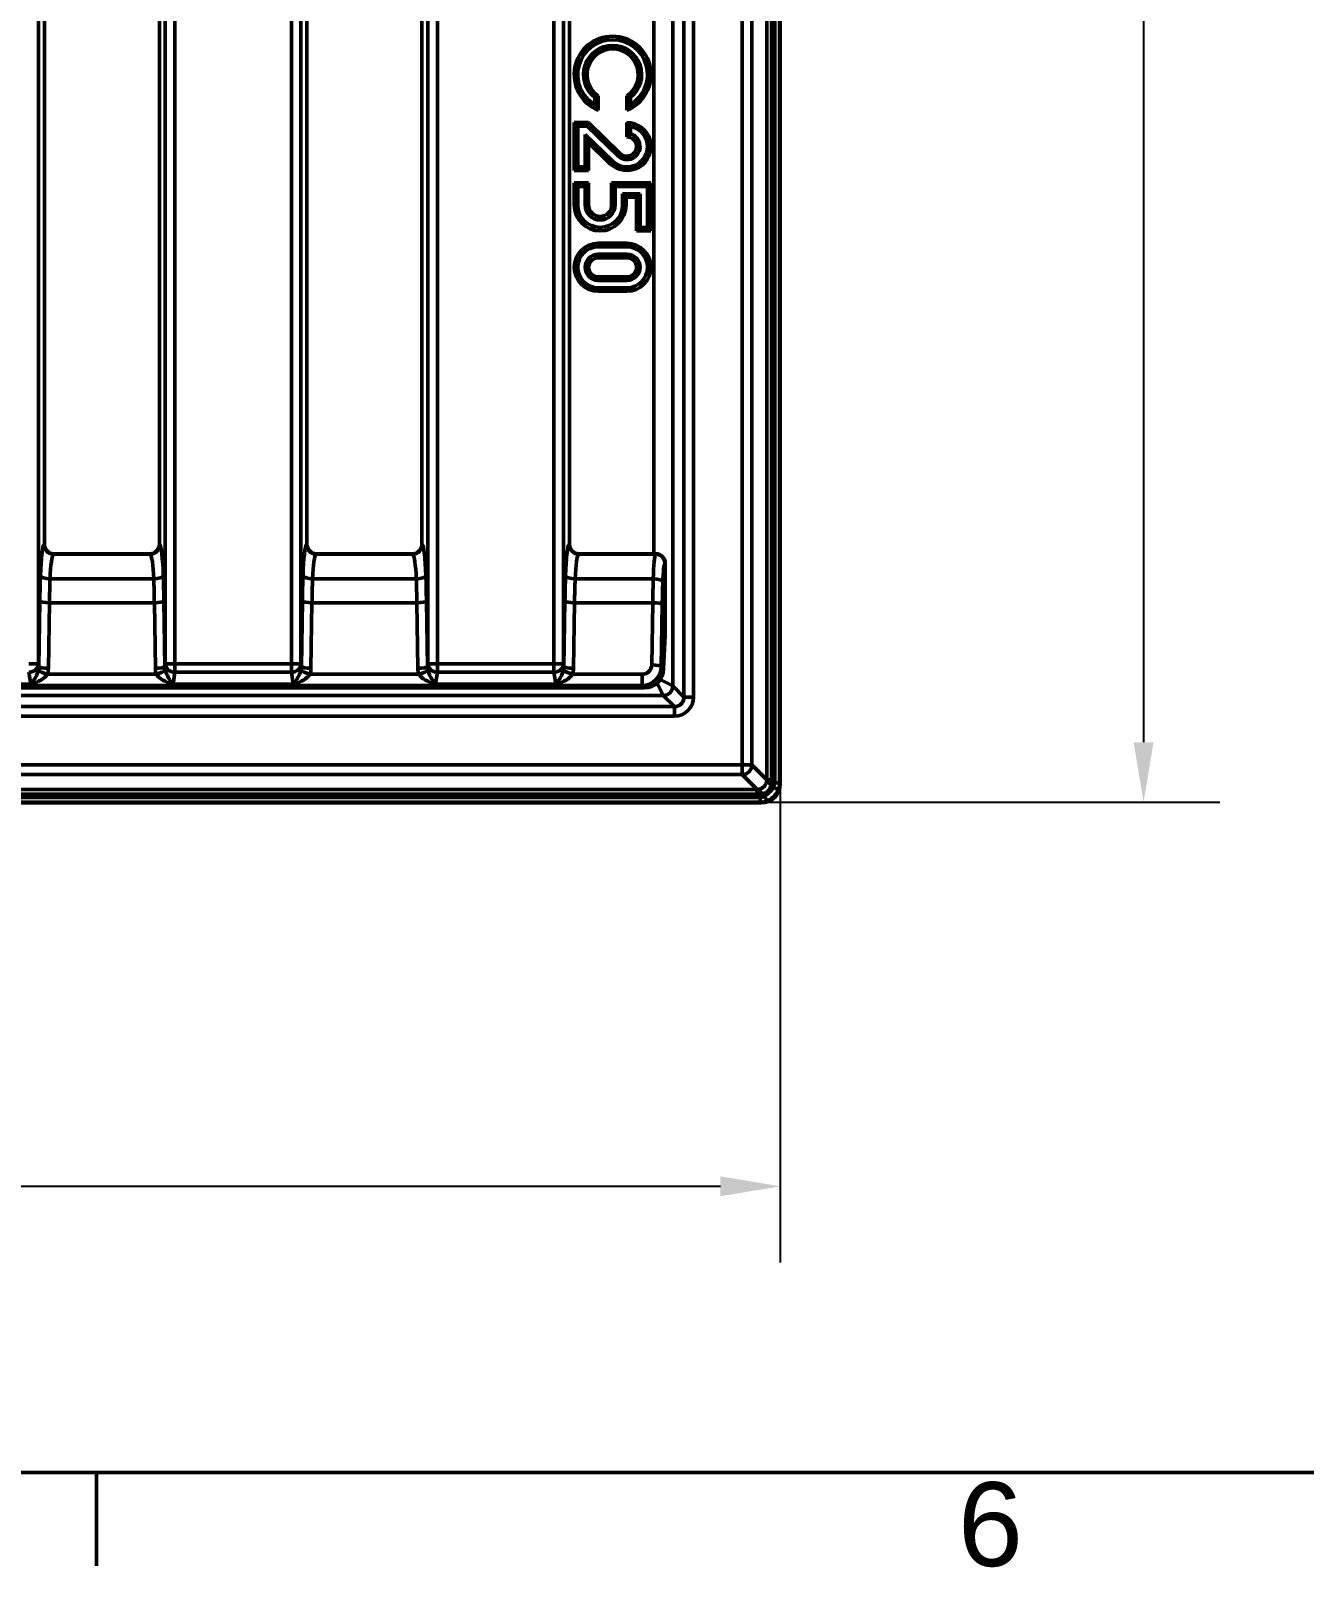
# Model space of a CAD drawing. Header units: millimetres. Extents: x 0 to 1485, y 0 to 1050.
# Drawn here: x 364.4 to 497.3, y 15.1 to 175.4 of the extents above; entities that cross this region are included whole.
import ezdxf

# ---------------------------------------------------------------- set-up
doc = ezdxf.new("R2010")
doc.units = ezdxf.units.MM
doc.header["$LTSCALE"] = 2.5
doc.layers.get('0').update_dxf_attribs({"lineweight": 50})
doc.layers.get('Defpoints').update_dxf_attribs({"lineweight": 50})
for name, color, linetype, lineweight in [('Bemaßungen(DIN)', 7, 'Continuous', 50), ('Rahmen_0', 7, 'Continuous', 50), ('Rahmen_2', 7, 'Continuous', 50), ('Sichtbare Kanten(DIN)', 7, 'Continuous', 50), ('Sichtbare tangentiale Kanten(DIN)', 7, 'Continuous', 50)]:
    doc.layers.add(name, color=color, linetype=linetype, lineweight=lineweight)
doc.styles.add('Aktuell-DINNach Layer', font='arial.ttf')
doc.styles.add('STANDARD-BSI~0', font='arial.ttf')
doc.dimstyles.new('STANDARD-DIN', dxfattribs={"dimscale": 2.5, "dimtxt": 3.5, "dimasz": 2.5, "dimexe": 3.175, "dimexo": 0, "dimgap": 0.8, "dimtad": 1, "dimrnd": 1e-08, "dimtxsty": 'STANDARD-BSI~0', "dimcen": 0.09, "dimdle": 10, "dimclrd": 7, "dimclre": 7, "dimclrt": 7, "dimadec": 0, "dimazin": 2, "dimtfac": 1, "dimtmove": 0, "dimatfit": 3, "dimfxl": 1, "dimtolj": 1, "dimtzin": 0, "dimlwd": 25, "dimlwe": 25, "dimarcsym": 0})

# ---------------------------------------------------------------- blocks, each defined once
blk = doc.blocks.new('Ränder Standardrahmen')
at = {"layer": 'Rahmen_0'}
blk.add_line((148.5, 10), (148.5, 6.1), dxfattribs=at)
at = {"layer": 'Rahmen_0', "flags": 128}
blk.add_lwpolyline([(10, 10), (10, 410), (584, 410), (584, 10), (10, 10)], dxfattribs=at)
at = {"layer": 'Rahmen_2', "insert": (184.459, 6.041), "char_height": 3.5, "attachment_point": 7, "style": 'Aktuell-DINNach Layer'}
blk.add_mtext('6', dxfattribs=at)
blk = doc.blocks.new('*D14')
at = {"layer": 'Bemaßungen(DIN)', "color": 7, "linetype": 'Continuous', "lineweight": 25, "transparency": 16777216}
for p, q in [((440.61, 400.85), (488.47, 400.85)), ((480.53, 394.6), (480.53, 101.18)), ((440.53, 94.93), (488.47, 94.93))]:
    blk.add_line(p, q, dxfattribs=at)
at = {"layer": 'Bemaßungen(DIN)', "color": 7, "linetype": 'Continuous', "transparency": 16777216}
for points in [[(479.49, 394.6), (481.57, 394.6), (480.53, 400.85)], [(479.49, 101.18), (481.57, 101.18), (480.53, 94.93)]]:
    blk.add_solid(points, dxfattribs=at)
at = {"layer": 'Defpoints', "color": 0, "linetype": 'Continuous', "transparency": 16777216}
for p in [(440.61, 400.85), (440.53, 94.93), (480.53, 94.93)]:
    blk.add_point(p, dxfattribs=at)
at = {"layer": 'Bemaßungen(DIN)', "color": 7, "linetype": 'Continuous', "lineweight": 25, "transparency": 16777216, "insert": (469.59, 238.23), "char_height": 8.75, "attachment_point": 1, "rotation": 90, "style": 'STANDARD-BSI~0'}
blk.add_mtext('\\A1;306', dxfattribs=at)
blk = doc.blocks.new('*D15')
at = {"layer": 'Bemaßungen(DIN)', "color": 7, "linetype": 'Continuous', "lineweight": 25, "transparency": 16777216}
for p, q in [((136.61, 96.85), (136.61, 46.91)), ((442.61, 96.85), (442.61, 46.91)), ((142.86, 54.85), (436.36, 54.85))]:
    blk.add_line(p, q, dxfattribs=at)
at = {"layer": 'Bemaßungen(DIN)', "color": 7, "linetype": 'Continuous', "transparency": 16777216}
for points in [[(142.86, 55.89), (142.86, 53.81), (136.61, 54.85)], [(436.36, 55.89), (436.36, 53.81), (442.61, 54.85)]]:
    blk.add_solid(points, dxfattribs=at)
at = {"layer": 'Defpoints', "color": 0, "linetype": 'Continuous', "transparency": 16777216}
for p in [(136.61, 96.85), (442.61, 96.85), (442.61, 54.85)]:
    blk.add_point(p, dxfattribs=at)
at = {"layer": 'Bemaßungen(DIN)', "color": 7, "linetype": 'Continuous', "lineweight": 25, "transparency": 16777216, "insert": (279.98, 65.79), "char_height": 8.75, "attachment_point": 1, "style": 'STANDARD-BSI~0'}
blk.add_mtext('\\A1;306', dxfattribs=at)

msp = doc.modelspace()

# ---------------------------------------------------------------- linework, layer by layer
at = {"layer": 'Sichtbare Kanten(DIN)'}
for p, q in [((442.613, 96.847), (442.613, 398.85)), ((365.813, 194.852), (365.813, 121.845)), ((377.813, 121.845), (377.813, 194.852)), ((393.213, 194.852), (393.213, 121.845)), ((405.213, 121.845), (405.213, 194.852)), ((420.613, 194.852), (420.613, 121.845)), ((423.249, 168.455), (423.249, 167.726)), ((423.613, 168.64), (423.613, 167.14)), ((426.613, 167.14), (426.613, 168.64)), ((426.977, 167.726), (426.977, 168.455)), ((421.113, 160.84), (421.113, 165.84)), ((421.113, 165.84), (421.477, 165.476)), ((421.113, 165.84), (422.613, 165.84)), ((421.477, 165.476), (422.465, 165.476)), ((421.477, 161.204), (421.477, 165.476)), ((422.613, 165.84), (422.465, 165.476)), ((422.465, 165.476), (425.661, 162.363)), ((422.613, 165.84), (425.915, 162.624)), ((426.613, 164.34), (426.613, 165.84)), ((426.977, 164.655), (426.977, 165.445)), ((422.249, 164.609), (422.249, 161.204)), ((425.122, 161.81), (422.249, 164.609)), ((422.613, 163.746), (422.249, 164.609)), ((422.613, 163.746), (422.613, 160.84)), ((424.868, 161.549), (422.613, 163.746)), ((421.113, 160.84), (421.477, 161.204)), ((422.613, 160.84), (421.113, 160.84)), ((422.249, 161.204), (421.477, 161.204)), ((422.613, 160.84), (422.249, 161.204)), ((421.113, 157.24), (421.113, 159.54)), ((421.113, 159.54), (421.477, 159.176)), ((421.113, 159.54), (422.613, 159.54)), ((421.477, 157.24), (421.477, 159.176)), ((421.477, 159.176), (422.249, 159.176)), ((422.613, 159.54), (422.249, 159.176)), ((422.249, 159.176), (422.249, 157.24)), ((422.613, 159.54), (422.613, 157.24)), ((425.013, 159.54), (429.113, 159.54)), ((425.013, 159.54), (425.377, 159.176)), ((425.013, 157.24), (425.013, 159.54)), ((425.377, 159.176), (428.749, 159.176)), ((425.377, 157.24), (425.377, 159.176)), ((429.113, 159.54), (428.749, 159.176)), ((428.749, 159.176), (428.749, 154.904)), ((429.113, 159.54), (429.113, 154.54)), ((427.977, 158.404), (426.149, 158.404)), ((426.513, 158.04), (426.149, 158.404)), ((426.149, 158.404), (426.149, 157.24)), ((427.613, 158.04), (426.513, 158.04)), ((426.513, 158.04), (426.513, 157.24)), ((427.613, 158.04), (427.977, 158.404)), ((427.613, 154.54), (427.613, 158.04)), ((427.977, 154.904), (427.977, 158.404)), ((427.613, 154.54), (427.977, 154.904)), ((429.113, 154.54), (427.613, 154.54)), ((428.749, 154.904), (427.977, 154.904)), ((429.113, 154.54), (428.749, 154.904)), ((423.613, 153.24), (426.613, 153.24)), ((423.613, 152.876), (426.613, 152.876)), ((426.613, 152.104), (423.613, 152.104)), ((426.613, 151.74), (423.613, 151.74)), ((423.613, 149.74), (426.613, 149.74)), ((423.613, 149.376), (426.613, 149.376)), ((426.613, 148.604), (423.613, 148.604)), ((426.613, 148.24), (423.613, 148.24)), ((376.817, 120.848), (366.809, 120.848)), ((404.217, 120.848), (394.209, 120.848)), ((429.617, 120.848), (421.609, 120.848)), ((430.613, 119.852), (430.613, 112.312)), ((430.438, 108.848), (430.613, 112.312)), ((430.438, 108.848), (430.438, 108.841)), ((293.084, 106.848), (428.445, 106.848)), ((138.612, 94.848), (440.614, 94.848))]:
    msp.add_line(p, q, dxfattribs=at)
for centre, radius, start, end in [((425.113, 170.848), 4, 292.02431, 247.97569), ((425.113, 170.848), 3.636, 300.83976, 239.16024), ((425.113, 170.848), 3.033, 307.91473, 232.08527), ((425.113, 170.848), 2.669, 304.18895, 235.81105), ((426.613, 163.34), 2.5, 225.75506, 90), ((426.613, 163.34), 2.136, 225.75506, 80.18917), ((426.613, 163.34), 1.364, 225.75506, 74.52332), ((426.613, 163.34), 1, 225.75506, 90), ((423.813, 157.24), 2.7, 180, 0), ((423.813, 157.24), 2.336, 180, 0), ((423.813, 157.24), 1.564, 180, 0), ((423.813, 157.24), 1.2, 180, 0), ((423.613, 150.74), 2.5, 90, 270), ((423.613, 150.74), 2.136, 90, 270), ((426.613, 150.74), 2.5, 270, 90), ((426.613, 150.74), 2.136, 270, 90), ((423.613, 150.74), 1.364, 90, 270), ((423.613, 150.74), 1, 90, 270), ((426.613, 150.74), 1.364, 270, 90), ((426.613, 150.74), 1, 270, 90)]:
    msp.add_arc(centre, radius, start, end, dxfattribs=at)
for centre, major_axis, ratio, start_param, end_param in [((366.817, 121.852), (-0.712, -0.712), 0.9924325, 5.5015852, 7.0647854), ((376.809, 121.852), (0.712, -0.712), 0.9924325, 5.5015852, 7.0647854), ((394.217, 121.852), (-0.712, -0.712), 0.9924325, 5.5015852, 7.0647854), ((404.209, 121.852), (0.712, -0.712), 0.9924325, 5.5015852, 7.0647854), ((421.617, 121.852), (-0.712, -0.712), 0.9924325, 5.5015852, 7.0647854), ((429.609, 119.845), (0.712, 0.712), 0.9924325, 5.5015852, 7.0647854), ((428.43, 108.856), (1.425, -1.425), 0.9924325, 5.5015852, 7.0647854), ((440.612, 96.85), (1.416, -1.416), 0.9987828, 5.4983961, 7.0679745)]:
    msp.add_ellipse(centre, major_axis=major_axis, ratio=ratio, start_param=start_param, end_param=end_param, dxfattribs=at)
for points in [[(423.613, 168.64), (423.438, 168.548), (423.249, 168.455)], [(426.613, 168.64), (426.787, 168.548), (426.977, 168.455)], [(423.249, 167.726), (423.415, 167.433), (423.613, 167.14)], [(426.977, 167.726), (426.81, 167.433), (426.613, 167.14)], [(426.613, 165.84), (426.81, 165.643), (426.977, 165.445)], [(426.977, 164.655), (426.77, 164.498), (426.613, 164.34)]]:
    msp.add_open_spline(points, degree=2, dxfattribs=at)
at = {"layer": 'Sichtbare tangentiale Kanten(DIN)'}
for p, q in [((441.209, 398.445), (441.209, 97.252)), ((441.708, 97.252), (441.708, 398.445)), ((442.028, 398.764), (442.028, 96.933)), ((442.527, 96.933), (442.527, 398.764)), ((438.647, 396.883), (438.647, 98.814)), ((439.646, 98.814), (439.646, 396.883)), ((432.563, 389.8), (432.563, 105.897)), ((433.562, 105.897), (433.562, 389.8)), ((431.402, 107.058), (431.402, 388.639)), ((365.193, 109.355), (365.193, 386.342)), ((378.433, 386.342), (378.433, 109.355)), ((379.429, 109.355), (379.429, 386.342)), ((391.597, 386.342), (391.597, 109.355)), ((392.593, 109.355), (392.593, 386.342)), ((405.833, 386.342), (405.833, 109.355)), ((406.829, 109.355), (406.829, 386.342)), ((418.997, 386.342), (418.997, 109.355)), ((419.993, 109.355), (419.993, 386.342)), ((429.405, 195.848), (429.405, 120.848)), ((425.915, 162.624), (425.661, 162.363)), ((424.868, 161.549), (425.122, 161.81)), ((421.113, 157.24), (421.477, 157.24)), ((422.613, 157.24), (422.249, 157.24)), ((425.013, 157.24), (425.377, 157.24)), ((426.513, 157.24), (426.149, 157.24)), ((423.613, 153.24), (423.613, 152.876)), ((426.613, 153.24), (426.613, 152.876)), ((423.613, 151.74), (423.613, 152.104)), ((426.613, 151.74), (426.613, 152.104)), ((423.613, 149.74), (423.613, 149.376)), ((426.613, 149.74), (426.613, 149.376)), ((423.613, 148.24), (423.613, 148.604)), ((426.613, 148.24), (426.613, 148.604)), ((365.813, 121.845), (365.776, 121.808)), ((377.849, 121.808), (377.813, 121.845)), ((393.213, 121.845), (393.176, 121.808)), ((405.249, 121.808), (405.213, 121.845)), ((420.613, 121.845), (420.576, 121.808)), ((366.773, 120.812), (366.809, 120.848)), ((376.853, 120.812), (366.773, 120.812)), ((376.817, 120.848), (376.853, 120.812)), ((394.173, 120.812), (394.209, 120.848)), ((404.253, 120.812), (394.173, 120.812)), ((404.217, 120.848), (404.253, 120.812)), ((421.573, 120.812), (421.609, 120.848)), ((429.58, 120.812), (421.573, 120.812)), ((429.617, 120.848), (429.58, 120.812)), ((430.576, 119.816), (430.613, 119.852)), ((366.401, 118.235), (377.224, 118.235)), ((393.801, 118.235), (404.624, 118.235)), ((421.201, 118.235), (429.357, 118.235)), ((365.341, 115.912), (365.236, 109.072)), ((366.232, 108.899), (366.337, 115.738)), ((366.337, 115.738), (377.288, 115.738)), ((377.288, 115.738), (377.394, 108.899)), ((378.39, 109.072), (378.285, 115.912)), ((392.741, 115.912), (392.636, 109.072)), ((393.632, 108.899), (393.737, 115.738)), ((393.737, 115.738), (404.688, 115.738)), ((404.688, 115.738), (404.794, 108.899)), ((405.79, 109.072), (405.685, 115.912)), ((420.141, 115.912), (420.036, 109.072)), ((421.032, 108.899), (421.137, 115.738)), ((421.137, 115.738), (429.302, 115.738)), ((429.302, 115.738), (429.202, 109.254)), ((430.198, 109.08), (430.298, 115.564)), ((364.197, 109.355), (365.193, 109.355)), ((365.236, 109.072), (365.193, 109.355)), ((378.433, 109.355), (378.39, 109.072)), ((378.433, 109.355), (379.429, 109.355)), ((379.429, 108.489), (379.429, 109.355)), ((391.597, 109.355), (379.429, 109.355)), ((391.597, 109.355), (391.597, 108.489)), ((391.597, 109.355), (392.593, 109.355)), ((392.636, 109.072), (392.593, 109.355)), ((405.833, 109.355), (405.79, 109.072)), ((405.833, 109.355), (406.829, 109.355)), ((406.829, 108.489), (406.829, 109.355)), ((418.997, 109.355), (406.829, 109.355)), ((418.997, 109.355), (418.997, 108.489)), ((418.997, 109.355), (419.993, 109.355)), ((420.036, 109.072), (419.993, 109.355)), ((430.438, 108.841), (430.198, 109.08)), ((364.197, 108.489), (364.387, 107.233)), ((377.496, 108.273), (366.129, 108.273)), ((379.239, 107.233), (379.429, 108.489)), ((379.429, 108.489), (391.597, 108.489)), ((391.597, 108.489), (391.787, 107.233)), ((404.896, 108.273), (393.529, 108.273)), ((406.639, 107.233), (406.829, 108.489)), ((406.829, 108.489), (418.997, 108.489)), ((418.997, 108.489), (419.187, 107.233)), ((428.191, 108.273), (420.929, 108.273)), ((428.191, 107.103), (428.191, 108.273)), ((431.402, 107.058), (430.09, 107.714)), ((148.822, 106.059), (430.403, 106.059)), ((151.035, 107.103), (428.191, 107.103)), ((364.387, 107.233), (351.839, 107.233)), ((391.787, 107.233), (379.239, 107.233)), ((419.187, 107.233), (406.639, 107.233)), ((428.191, 107.103), (428.445, 106.848)), ((429.761, 107.343), (430.403, 106.059)), ((430.403, 106.059), (431.564, 104.898)), ((432.563, 105.897), (431.402, 107.058)), ((433.562, 105.897), (432.563, 105.897)), ((431.564, 104.898), (147.661, 104.898)), ((431.564, 104.898), (431.564, 103.899)), ((147.661, 103.899), (431.564, 103.899)), ((438.647, 98.814), (140.578, 98.814)), ((140.578, 97.815), (438.647, 97.815)), ((438.647, 97.815), (438.647, 98.814)), ((438.647, 98.814), (439.646, 98.814)), ((438.647, 97.815), (440.21, 96.252)), ((441.209, 97.252), (439.646, 98.814)), ((440.21, 96.252), (139.016, 96.252)), ((440.21, 95.753), (440.21, 96.252)), ((441.209, 97.252), (441.708, 97.252)), ((441.938, 96.523), (441.656, 96.805)), ((442.527, 96.933), (442.028, 96.933)), ((442.613, 96.847), (442.527, 96.933)), ((440.529, 95.433), (138.697, 95.433)), ((138.697, 94.934), (440.529, 94.934)), ((139.016, 95.753), (440.21, 95.753)), ((440.529, 94.934), (440.529, 95.433)), ((440.529, 94.934), (440.614, 94.848)), ((440.656, 95.805), (440.938, 95.523))]:
    msp.add_line(p, q, dxfattribs=at)
for centre, major_axis, ratio, start_param, end_param in [((365.815, 116.827), (0, -5), 0.0874887, 3.2288591, 4.3526344), ((366.773, 121.808), (-0.707, 0.707), 0.9924325, 0.7891963, 2.3523964), ((366.811, 116.827), (0, 4), 0.1093608, 0.0872665, 1.2110418), ((376.853, 121.808), (-0.707, -0.707), 0.9924325, 0.7891963, 2.3523964), ((376.815, 116.827), (0, -4), 0.1093608, 1.9305509, 3.0543262), ((377.811, 116.827), (0, 5), 0.0874887, 5.0721435, 6.1959188), ((393.215, 116.827), (0, -5), 0.0874887, 3.2288591, 4.3526344), ((394.173, 121.808), (-0.707, 0.707), 0.9924325, 0.7891963, 2.3523964), ((394.211, 116.827), (0, 4), 0.1093608, 0.0872665, 1.2110418), ((404.253, 121.808), (-0.707, -0.707), 0.9924325, 0.7891963, 2.3523964), ((404.215, 116.827), (0, -4), 0.1093608, 1.9305509, 3.0543262), ((405.211, 116.827), (0, 5), 0.0874887, 5.0721435, 6.1959188), ((420.615, 116.827), (0, -5), 0.0874887, 3.2288591, 4.3526344), ((421.573, 121.808), (-0.707, 0.707), 0.9924325, 0.7891963, 2.3523964), ((421.611, 116.827), (0, 4), 0.1093608, 0.0872665, 1.2110418), ((429.603, 116.827), (0, -4), 0.0656165, 3.2288591, 4.3526344), ((429.58, 119.816), (0.707, -0.707), 0.9924325, 0.7891963, 2.3523964), ((430.599, 116.827), (0, 3), 0.0874887, 0.0872665, 1.2110418), ((366.633, 113.307), (0, -15), 0.0874887, 4.3526344, 4.5378561), ((366.401, 118.587), (-0.999, 0.033), 0.3518777, 0.0932456, 1.5823749), ((367.63, 113.307), (0, 14), 0.0937379, 1.2110418, 1.3962634), ((377.224, 118.587), (0.999, 0.033), 0.3518777, 4.7008104, 6.1899397), ((375.996, 113.307), (0, -14), 0.0937379, 1.7453293, 1.9305509), ((376.992, 113.307), (0, 15), 0.0874887, 4.8869219, 5.0721435), ((394.033, 113.307), (0, -15), 0.0874887, 4.3526344, 4.5378561), ((393.801, 118.587), (-0.999, 0.033), 0.3518777, 0.0932456, 1.5823749), ((395.03, 113.307), (0, 14), 0.0937379, 1.2110418, 1.3962634), ((404.624, 118.587), (0.999, 0.033), 0.3518777, 4.7008104, 6.1899397), ((403.396, 113.307), (0, -14), 0.0937379, 1.7453293, 1.9305509), ((404.392, 113.307), (0, 15), 0.0874887, 4.8869219, 5.0721435), ((421.433, 113.307), (0, -15), 0.0874887, 4.3526344, 4.5378561), ((421.201, 118.587), (-0.999, 0.033), 0.3518777, 0.0932456, 1.5823749), ((422.43, 113.307), (0, 14), 0.0937379, 1.2110418, 1.3962634), ((430.422, 113.307), (0, -14), 0.0812395, 4.3526344, 4.5378561), ((429.357, 117.883), (0.999, -0.033), 0.3518777, 0.0932456, 1.5823749), ((431.418, 113.307), (0, 13), 0.0874887, 1.2110418, 1.3962634), ((366.337, 115.912), (-1, 0.015), 0.1736281, 0.0886159, 1.5734748), ((377.288, 115.912), (1, 0.015), 0.1736281, 4.7097105, 6.1945694), ((393.737, 115.912), (-1, 0.015), 0.1736281, 0.0886159, 1.5734748), ((404.688, 115.912), (1, 0.015), 0.1736281, 4.7097105, 6.1945694), ((421.137, 115.912), (-1, 0.015), 0.1736281, 0.0886159, 1.5734748), ((429.302, 115.564), (1, -0.015), 0.1736281, 0.0886159, 1.5734748), ((364.197, 109.355), (0.989, 0.15), 0.8635503, 4.5822704, 6.1094751), ((364.226, 109.164), (0.249, -1.214), 0.8062613, 1.0269143, 1.3323885), ((366.232, 109.072), (-1, 0.015), 0.1736281, 0.0886159, 1.5734748), ((377.394, 109.072), (1, 0.015), 0.1736281, 4.7097105, 6.1945694), ((379.4, 109.164), (-0.249, -1.214), 0.8062613, 4.9507968, 5.256271), ((379.429, 109.355), (-0.989, 0.15), 0.8635503, 0.1737103, 1.7009149), ((391.597, 109.355), (0.989, 0.15), 0.8635503, 4.5822704, 6.1094751), ((391.626, 109.164), (0.249, -1.214), 0.8062613, 1.0269143, 1.3323885), ((393.632, 109.072), (-1, 0.015), 0.1736281, 0.0886159, 1.5734748), ((404.794, 109.072), (1, 0.015), 0.1736281, 4.7097105, 6.1945694), ((406.8, 109.164), (-0.249, -1.214), 0.8062613, 4.9507968, 5.256271), ((406.829, 109.355), (-0.989, 0.15), 0.8635503, 0.1737103, 1.7009149), ((418.997, 109.355), (0.989, 0.15), 0.8635503, 4.5822704, 6.1094751), ((419.026, 109.164), (0.249, -1.214), 0.8062613, 1.0269143, 1.3323885), ((421.032, 109.072), (-1, 0.015), 0.1736281, 0.0886159, 1.5734748), ((428.198, 109.262), (0.978, 0.229), 0.9830552, 4.4782712, 6.0414713), ((428.198, 109.088), (-1.851, -0.765), 0.9892538, 1.1790341, 2.7422343), ((429.202, 109.08), (1, -0.015), 0.1736281, 0.0886159, 1.5734748), ((364.387, 108.099), (-0.737, -1.269), 0.3444634, 1.0353845, 2.257115), ((364.387, 108.099), (1.835, 0.619), 0.4281472, 4.5690668, 5.7907972), ((366.129, 108.447), (-0.952, 0.306), 0.1655261, 0.2379853, 1.6240417), ((364.226, 108.99), (0.583, -2.021), 0.9497131, 0.9542681, 1.2597422), ((379.4, 108.99), (-0.583, -2.021), 0.9497131, 5.0234431, 5.3289173), ((377.496, 108.447), (0.952, 0.306), 0.1655261, 4.6591436, 6.0452), ((379.239, 108.099), (-1.835, 0.619), 0.4281472, 0.4923881, 1.7141186), ((379.239, 108.099), (-0.737, 1.269), 0.3444634, 0.8844777, 2.1062081), ((391.787, 108.099), (-0.737, -1.269), 0.3444634, 1.0353845, 2.257115), ((391.787, 108.099), (1.835, 0.619), 0.4281472, 4.5690668, 5.7907972), ((393.529, 108.447), (-0.952, 0.306), 0.1655261, 0.2379853, 1.6240417), ((391.626, 108.99), (0.583, -2.021), 0.9497131, 0.9542681, 1.2597422), ((406.8, 108.99), (-0.583, -2.021), 0.9497131, 5.0234431, 5.3289173), ((404.896, 108.447), (0.952, 0.306), 0.1655261, 4.6591436, 6.0452), ((406.639, 108.099), (-1.835, 0.619), 0.4281472, 0.4923881, 1.7141186), ((406.639, 108.099), (-0.737, 1.269), 0.3444634, 0.8844777, 2.1062081), ((419.187, 108.099), (-0.737, -1.269), 0.3444634, 1.0353845, 2.257115), ((419.187, 108.099), (1.835, 0.619), 0.4281472, 4.5690668, 5.7907972), ((420.929, 108.447), (-0.952, 0.306), 0.1655261, 0.2379853, 1.6240417), ((419.026, 108.99), (0.583, -2.021), 0.9497131, 0.9542681, 1.2597422), ((430.403, 107.058), (0.707, 0.707), 0.9972647, 3.9283603, 5.4964176), ((431.559, 105.902), (1.418, -1.418), 0.9972647, 5.4991567, 7.0672139), ((431.559, 105.902), (0.713, -0.713), 0.9918461, 5.4991567, 7.0672139), ((438.647, 98.814), (0.707, 0.707), 0.9987828, 3.9275998, 5.4971782), ((440.166, 97.295), (0.434, -0.96), 0.9421931, 5.8796326, 6.1054319), ((440.656, 95.305), (-0.229, 0.973), 0.1312655, 5.2206661, 6.2409902), ((440.548, 96.913), (-1.414, -1.414), 0.6726723, 1.2094292, 1.9321635), ((440.166, 97.295), (0.96, -0.434), 0.9421931, 0.1777534, 0.4035527), ((442.156, 96.805), (-0.973, 0.229), 0.1312655, 0.0421951, 1.0625193), ((439.666, 97.295), (1.88, -0.823), 0.9707671, 0.1758668, 0.4016661), ((441.007, 96.954), (0.94, -0.411), 0.9707671, 6.2614293, 6.6848514), ((441.438, 96.523), (0.907, -0.421), 0.236339, 0.0475027, 1.1001483), ((440.507, 96.954), (1.869, -0.78), 0.9856199, 6.249617, 6.6730391), ((440.166, 97.795), (0.823, -1.88), 0.9707671, 5.8815192, 6.1073185), ((440.507, 96.454), (0.411, -0.94), 0.9707671, 5.8815192, 6.3049413), ((440.507, 96.954), (0.78, -1.869), 0.9856199, 5.8933316, 6.3167536), ((440.938, 96.023), (0.421, -0.907), 0.236339, 5.183037, 6.2356826), ((440.548, 96.913), (1.414, 1.414), 0.9830815, 4.3510219, 5.0737561)]:
    msp.add_ellipse(centre, major_axis=major_axis, ratio=ratio, start_param=start_param, end_param=end_param, dxfattribs=at)
for points, knots in [([(441.183, 97.028), (441.162, 96.942), (441.13, 96.859), (441.019, 96.656), (440.923, 96.545), (440.697, 96.373), (440.568, 96.311), (440.433, 96.278)], [-0.22416016, -0.22416016, -0.22416016, -0.22416016, -0.17048051, -0.17048051, -0.08459305, -0.08459305, 0, 0, 0, 0]), ([(440.656, 95.805), (440.864, 95.821), (441.054, 95.885), (441.369, 96.101), (441.492, 96.253), (441.617, 96.548), (441.646, 96.673), (441.656, 96.805)], [0, 0, 0, 0, 0.08459305, 0.08459305, 0.17048051, 0.17048051, 0.22416016, 0.22416016, 0.22416016, 0.22416016])]:
    msp.add_open_spline(points, degree=3, knots=knots, dxfattribs=at)

# ---------------------------------------------------------------- block references
at = {"xscale": 2.5, "yscale": 2.5, "zscale": 2.5}
msp.add_blockref('Ränder Standardrahmen', (0, 0), dxfattribs=at)

# ---------------------------------------------------------------- dimensions: what is measured, and where the dimension line sits
at = {"layer": 'Bemaßungen(DIN)', "color": 250, "linetype": 'Continuous', "lineweight": 25}
for base, p1, p2, angle, override, picture, middle in [((480.529, 94.934), (440.614, 400.848), (440.529, 94.934), 90, {"dimgap": 0.8, "dimdec": 0, "dimtol": 0, "dimlim": 0, "dimtp": 0, "dimtm": 0, "dimtdec": 2, "dimtofl": 0, "dimatfit": 1}, '*D14', (480.529, 247.891)), ((442.613, 54.848), (136.613, 96.847), (442.613, 96.847), 180, {"dimgap": 0.8, "dimdec": 2, "dimtol": 0, "dimlim": 0, "dimtp": 0, "dimtm": 0, "dimtdec": 2, "dimtofl": 0, "dimatfit": 1}, '*D15', (289.638, 54.848))]:
    dim = msp.add_linear_dim(base=base, p1=p1, p2=p2, angle=angle, dimstyle='STANDARD-DIN', override=override, dxfattribs=at)
    dim.commit()
    dim.dimension.update_dxf_attribs({"geometry": picture, "text_midpoint": middle, "dimtype": 160})

doc.saveas('drawing.dxf')
